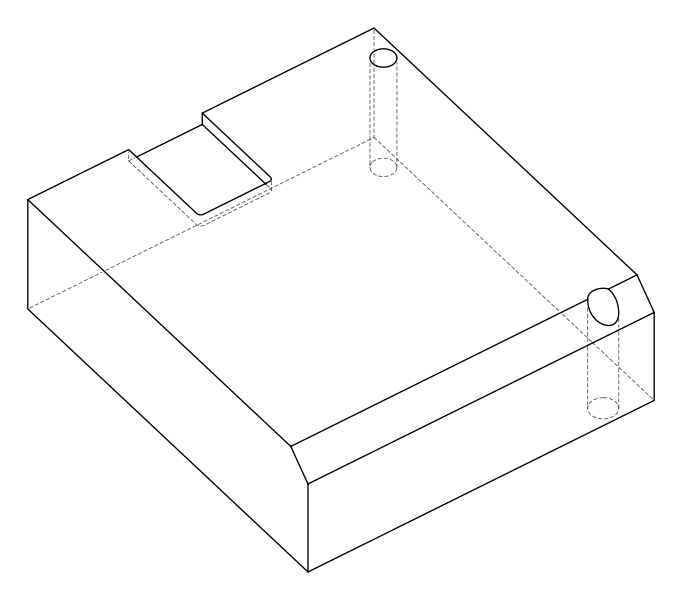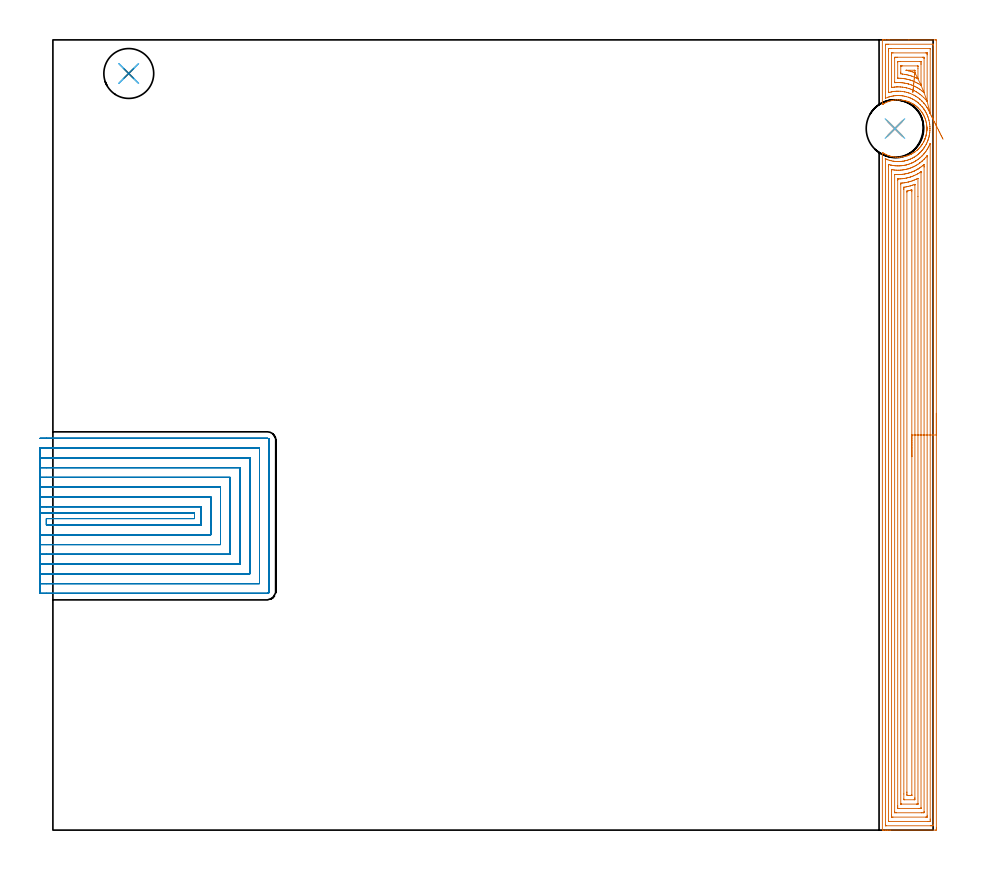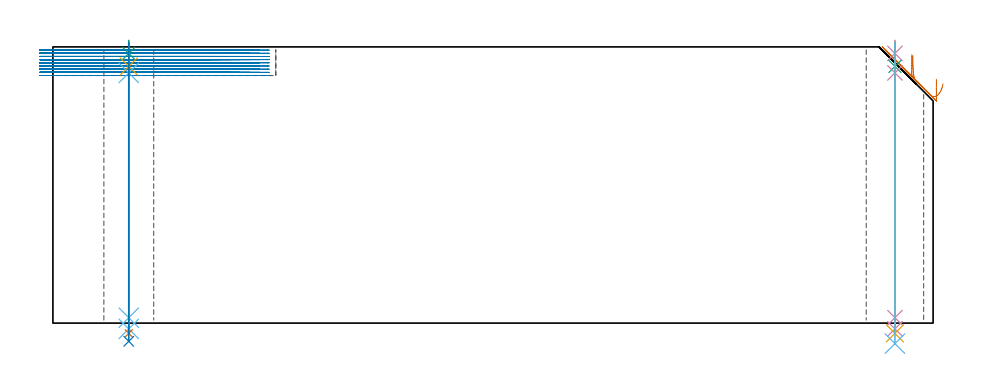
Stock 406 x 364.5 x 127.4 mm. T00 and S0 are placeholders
(PLAN: 12 operations, 10 tool changes, 74.6 min)
(1 AREA_MILL | FG_CHAMFER_SURFACE | UGT0205_001 | 25.82 min | 112349 mm3)
(2 MILL_SLOT | SLOT_PARTIAL_RECTANGULAR | UGT0201_124 | Follow Part, ap 1.5, ae 75% | 45.21 min | 105099 mm3)
(3 SPOT_DRILL | STEP1HOLE | NXT0321_9005460120000 | 0.05 min | 176 mm3)
(4 SPOT_DRILL_1 | STEP1HOLE_1 | NXT0321_9005460120000 | 0.05 min | 140 mm3)
(5 DRILL_BLIND_HOLE_INTO_CENTER | STEP1HOLE | NXT0301_125 | 0.05 min | 180 mm3)
(6 GUN_DRILL_THROUGH_HOLE | STEP1HOLE | UGT0307_001 | 0.57 min | 2293 mm3)
(7 SPADE_DRILL_TO_ENLARGE_THROUGH_HOLE | STEP1HOLE | UGT0306_005 | 0.54 min | 18333 mm3)
(8 DRILL_TO_ENLARGE_THROUGH_HOLE | STEP1HOLE | UGT0301_055 | 0.55 min | 31878 mm3)
(9 DRILL_BLIND_HOLE_INTO_CENTER_1 | STEP1HOLE_1 | NXT0301_125 | 0.05 min | 187 mm3)
(10 GUN_DRILL_THROUGH_HOLE_1 | STEP1HOLE_1 | UGT0307_001 | 0.58 min | 2275 mm3)
(11 SPADE_DRILL_TO_ENLARGE_THROUGH_HOLE_1 | STEP1HOLE_1 | UGT0306_005 | 0.54 min | 17786 mm3)
(12 DRILL_TO_ENLARGE_THROUGH_HOLE_1 | STEP1HOLE_1 | UGT0301_388 | 0.56 min | 46233 mm3)
(TOOL UGT0205_001 | Chamfer Mill 20 x 3 x 45 deg. | D20 FL50 Z2)
(TOOL UGT0201_124 | Carbide End Mill 6.0 | D6 FL15 Z4)
(TOOL NXT0321_9005460120000 | NC Spot Drill, 142deg, 12mm, Carbide, Uncoated | D12 PA142 FL30 Z2)
(TOOL NXT0301_125 | Carbide Drill 6mm [861.1-0600-018A1-GP GC34] | D6 PA150 FL18.7 Z2)
(TOOL UGT0307_001 | Gun Drill 5 mm | D5 PA130 FL24 Z1)
(TOOL UGT0306_005 | Spade Drill 14.5mm | D14.5 PA132 FL10 Z2)
(TOOL UGT0301_055 | Twist Drill 23 mm | D23 PA118 FL155 Z2)
(TOOL UGT0301_388 | Twist Drill 26.5 mm | D26.5 PA118 FL165 Z2)
(OP 1 AREA_MILL)
G17 G21 G94 G90
T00 M6
G54
G17 G0 G90 X407.5 Y192.25 S1061 M3
G43 Z137.4 H0
Z112.5
G94 G1 Y192.212 Z111.628 F250.
Y192.098 Z110.764
Y191.909 Z109.912
Y191.647 Z109.08
Y191.313 Z108.274
Y190.91 Z107.5
Y190.442 Z106.764
Y189.91 Z106.072
Y189.321 Z105.429
Y188.678 Z104.84
Y187.986 Z104.309
Y187.25 Z103.84
Y186.476 Z103.437
Y185.67 Z103.103
Y184.838 Z102.841
Y183.986 Z102.652
Y183.122 Z102.538
Y182.25 Z102.5
Y0.994
X407.499 Y0.607 Z102.501
X407.494 Y0.107 Z102.503
X407.492 Y0.009 Z102.506
X406.998 Y0. Z102.999
X386.359 Z123.636
X385.757 Z124.237
X385.191 Z124.806
X384.872 Z125.124
X384.306 Z125.69
X383.987 Z126.008
X383.348 Z126.651
X382.962 Z127.037
X382.621 Z127.369
X382.602 Y0.008 Z127.388
X382.6 Y0.161 Z127.4
Y312.122
X382.607 Y312.527 Z127.393
X382.876 Y312.367 Z127.124
X382.947 Y312.324 Z127.053
X383.414 Y312.051 Z126.586
X383.671 Y311.907 Z126.329
X383.982 Y311.75 Z126.018
X384.295 Y311.602 Z125.705
X385.177 Y311.231 Z124.823
X385.768 Y311.013 Z124.232
X386.058 Y310.923 Z123.942
X386.498 Y310.8 Z123.502
X386.939 Y310.695 Z123.061
X387.821 Y310.527 Z122.179
X388.702 Y310.416 Z121.298
X389.584 Y310.365 Z120.416
X390.465 Y310.374 Z119.535
X391.346 Y310.441 Z118.654
X392.228 Y310.567 Z117.772
X393.109 Y310.756 Z116.891
X393.991 Y311. Z116.009
X394.032 Y311.013 Z115.968
X394.605 Y311.23 Z115.395
X394.872 Y311.331 Z115.127
X395.753 Y311.723 Z114.245
X395.935 Y311.812 Z114.063
X396.128 Y311.907 Z113.871
X396.634 Y312.197 Z113.364
X397.078 Y312.471 Z112.92
X397.515 Y312.761 Z112.483
X397.572 Y312.801 Z112.425
X398.398 Y313.444 Z111.602
X398.59 Y313.606 Z111.41
X398.696 Y313.696 Z111.304
X398.918 Y313.907 Z111.08
X399.033 Y314.018 Z110.963
X399.279 Y314.25 Z110.72
X399.608 Y314.59 Z110.391
X399.918 Y314.947 Z110.078
X400.159 Y315.224 Z109.838
X400.369 Y315.484 Z109.627
X400.475 Y315.626 Z109.525
X400.695 Y315.928 Z109.304
X400.803 Y316.084 Z109.196
X401.006 Y316.378 Z108.992
X401.041 Y316.434 Z108.957
X401.53 Y317.272 Z108.468
X401.634 Y317.478 Z108.362
X401.688 Y317.579 Z108.311
X401.767 Y317.733 Z108.233
X401.923 Y318.037 Z108.076
X401.986 Y318.177 Z108.013
X402.066 Y318.37 Z107.929
X402.169 Y318.612 Z107.828
X402.206 Y318.709 Z107.791
X402.248 Y318.817 Z107.748
X402.278 Y318.892 Z107.72
X402.344 Y319.061 Z107.655
X402.496 Y319.507 Z107.503
X402.631 Y319.955 Z107.367
X402.684 Y320.156 Z107.312
X402.777 Y320.498 Z107.222
X402.805 Y320.602 Z107.195
X402.822 Y320.685 Z107.178
X402.854 Y320.849 Z107.144
X402.868 Y320.93 Z107.129
X402.887 Y321.048 Z107.108
X402.934 Y321.314 Z107.062
X403.008 Y321.743 Z106.987
X403.034 Y321.941 Z106.961
X403.068 Y322.19 Z106.929
X403.11 Y322.638 Z106.889
X403.118 Y322.765 Z106.882
X403.121 Y322.833 Z106.876
X403.126 Y322.928 Z106.871
X403.134 Y323.084 Z106.86
X403.135 Y323.217 Z106.856
X403.139 Y323.301 Z106.855
X403.144 Y323.532 Z106.85
X403.142 Y323.655 Z106.852
X403.141 Y323.726 Z106.851
X403.139 Y323.87 Z106.855
X403.136 Y323.979 Z106.856
X403.135 Y323.999
X403.13 Y324.15 Z106.866
X403.126 Y324.235 Z106.87
X403.117 Y324.426 Z106.879
X403.1 Y324.618 Z106.892
X403.081 Y324.873 Z106.915
X403.031 Y325.32 Z106.966
X403.002 Y325.511 Z106.994
X402.985 Y325.634 Z107.013
X402.965 Y325.768 Z107.033
X402.883 Y326.214 Z107.112
X402.842 Y326.404 Z107.151
X402.802 Y326.599 Z107.192
X402.67 Y327.109 Z107.326
X402.539 Y327.557 Z107.46
X402.391 Y328.003 Z107.608
X402.223 Y328.451 Z107.776
X402.04 Y328.897 Z107.959
X401.923 Y329.163 Z108.076
X401.906 Y329.197 Z108.093
X401.769 Y329.479 Z108.228
X401.609 Y329.791 Z108.389
X401.357 Y330.241 Z108.642
X401.298 Y330.341 Z108.702
X401.093 Y330.685 Z108.907
X401.042 Y330.766 Z108.958
X400.763 Y331.176 Z109.237
X400.472 Y331.579 Z109.528
X400.16 Y331.977 Z109.839
X399.951 Y332.228 Z110.048
X399.754 Y332.453 Z110.245
X399.736 Y332.474 Z110.263
X399.278 Y332.954 Z110.719
X399.033 Y333.194 Z110.966
X398.83 Y333.383 Z111.169
X398.644 Y333.544 Z111.355
X398.398 Y333.759 Z111.602
X398.083 Y334.015 Z111.916
X397.932 Y334.132 Z112.068
X397.763 Y334.262 Z112.235
X397.705 Y334.302 Z112.291
X397.516 Y334.434 Z112.483
X397.47 Y334.464 Z112.529
X397.263 Y334.597 Z112.731
X396.824 Y334.883 Z113.175
X396.635 Y335.006 Z113.365
X396.507 Y335.083 Z113.493
X396.378 Y335.156 Z113.622
X395.754 Y335.475 Z114.246
X395.493 Y335.593 Z114.507
X395.016 Y335.81 Z114.984
X394.871 Y335.876 Z115.126
X394.647 Y335.967 Z115.347
X394.607 Y335.981 Z115.385
X394.424 Y336.05 Z115.573
X394.329 Y336.082 Z115.67
X393.991 Y336.192 Z116.009
X393.886 Y336.222 Z116.114
X393.109 Y336.444 Z116.891
X392.228 Y336.633 Z117.772
X391.346 Y336.759 Z118.654
X390.465 Y336.825 Z119.535
X389.584 Y336.835 Z120.416
X388.702 Y336.784 Z121.298
X387.821 Y336.673 Z122.179
X386.939 Y336.503 Z123.061
X386.058 Y336.27 Z123.942
X385.374 Y336.05 Z124.626
X385.177 Y335.974 Z124.823
X384.295 Y335.594 Z125.705
X383.423 Y335.156 Z126.577
X383.005 Y334.91 Z126.995
X382.963 Y334.883 Z127.037
X382.748 Y334.751 Z127.248
X382.626 Y334.683 Z127.366
X382.603 Y334.672 Z127.389
X382.6 Y334.883 Z127.4
Y364.339
X382.603 Y364.492 Z127.388
X382.621 Y364.5 Z127.369
X382.962 Z127.037
X383.348 Z126.651
X383.987 Z126.008
X385.191 Z124.805
X385.757 Z124.237
X394.838 Z115.159
X406.998 Z102.999
X407.283 Y364.497 Z102.714
X407.492 Y364.49 Z102.506
X407.499 Y364.28 Z102.499
X407.5 Y182.25 Z102.5
X406.086 Z103.914
Y2.393
X406.084 Y2.176 Z103.916
X406.081 Y2.069 Z103.919
X406.079 Y2.023 Z103.921
X406.006 Y2.01 Z103.994
X405.615 Y2.002 Z104.385
X405.228 Y2.001 Z104.772
X404.732 Y2. Z105.268
X384.376 Y2.001 Z125.624
X384.14 Y2.004 Z125.86
X384.035 Y2.009 Z125.965
X384.021 Y2.011 Z125.979
X384.019 Y2.027 Z125.981
X384.016 Y2.074 Z125.984
X384.015 Y2.171 Z125.985
X384.014 Y2.365 Z125.986
X384.015 Y309.544 Z125.985
X384.016 Y309.594 Z125.984
X384.018 Y309.617 Z125.982
X384.019 Y309.619 Z125.981
X384.034 Y309.616 Z125.966
X384.169 Y309.567 Z125.831
X384.209 Y309.551 Z125.791
X384.466 Y309.444 Z125.534
X384.872 Y309.284 Z125.128
X385.129 Y309.185 Z124.871
X385.757 Y308.979 Z124.243
X386.395 Y308.801 Z123.605
X386.642 Y308.747 Z123.358
X387.511 Y308.568 Z122.489
X387.595 Y308.552 Z122.405
X388.412 Y308.447 Z121.588
X388.53 Y308.433 Z121.47
X389.297 Y308.384 Z120.703
X389.472 Y308.375 Z120.528
X390.182 Y308.376 Z119.818
X390.354 Y308.379 Z119.646
X391.067 Y308.421 Z118.933
X391.188 Y308.43 Z118.812
X391.952 Y308.518 Z118.048
X391.982 Y308.522 Z118.018
X392.193 Y308.552 Z117.807
X392.735 Y308.655 Z117.265
X392.837 Y308.678 Z117.163
X393.454 Y308.823 Z116.546
X393.722 Y308.895 Z116.278
X394.148 Y309.016 Z115.852
X394.607 Y309.17 Z115.393
X394.809 Y309.241 Z115.191
X395.343 Y309.444 Z114.657
X395.447 Y309.49 Z114.553
X395.493 Y309.51 Z114.507
X396.056 Y309.768 Z113.944
X396.378 Y309.923 Z113.622
X396.652 Y310.06 Z113.348
X397.154 Y310.337 Z112.846
X397.222 Y310.378 Z112.778
X397.263 Y310.403 Z112.737
X397.762 Y310.726 Z112.238
X398.148 Y310.983 Z111.852
X398.291 Y311.085 Z111.709
X398.485 Y311.23 Z111.515
X398.793 Y311.471 Z111.207
X399.033 Y311.664 Z110.967
X399.281 Y311.872 Z110.719
X399.57 Y312.122 Z110.43
X399.75 Y312.291 Z110.25
X399.918 Y312.453 Z110.082
X400.197 Y312.733 Z109.803
X400.472 Y313.015 Z109.528
X400.629 Y313.19 Z109.371
X400.803 Y313.388 Z109.197
X401.04 Y313.668 Z108.96
X401.236 Y313.907 Z108.764
X401.433 Y314.165 Z108.567
X401.688 Y314.51 Z108.312
X401.807 Y314.679 Z108.193
X401.889 Y314.8 Z108.111
X402.158 Y315.219 Z107.842
X402.491 Y315.776 Z107.509
X402.573 Y315.923 Z107.427
X402.802 Y316.355 Z107.198
X402.921 Y316.585 Z107.079
X403.1 Y316.946 Z106.9
X403.331 Y317.478 Z106.669
X403.458 Y317.783 Z106.542
X403.617 Y318.21 Z106.383
X403.673 Y318.37 Z106.327
X403.838 Y318.88 Z106.162
X403.953 Y319.263 Z106.047
X404.002 Y319.435 Z105.998
X404.038 Y319.571 Z105.962
X404.182 Y320.156 Z105.818
X404.199 Y320.228 Z105.801
X404.211 Y320.289 Z105.789
X404.343 Y321.032 Z105.657
X404.345 Y321.046 Z105.655
X404.454 Y321.829 Z105.546
X404.466 Y321.941 Z105.534
X404.524 Y322.651 Z105.476
X404.534 Y322.833 Z105.466
X404.554 Y323.513 Z105.446
X404.552 Y323.726 Z105.448
X404.53 Y324.43 Z105.47
X404.52 Y324.618 Z105.48
X404.452 Y325.402 Z105.548
X404.439 Y325.511 Z105.561
X404.343 Y326.22 Z105.657
X404.303 Y326.444 Z105.697
X404.123 Y327.296 Z105.877
X404.047 Y327.595 Z105.953
X403.878 Y328.189 Z106.122
X403.658 Y328.879 Z106.342
X403.585 Y329.081 Z106.415
X403.458 Y329.414 Z106.542
X403.224 Y329.974 Z106.776
X403.019 Y330.423 Z106.981
X402.797 Y330.867 Z107.203
X402.573 Y331.278 Z107.427
X402.295 Y331.759 Z107.705
X402.181 Y331.948 Z107.819
X401.793 Y332.546 Z108.207
X401.718 Y332.652 Z108.282
X401.688 Y332.693 Z108.312
X401.323 Y333.174 Z108.677
X401.03 Y333.544 Z108.97
X400.803 Y333.814 Z109.197
X400.227 Y334.437 Z109.773
X399.918 Y334.75 Z110.082
X399.281 Y335.33 Z110.719
X399.033 Y335.538 Z110.967
X398.658 Y335.839 Z111.342
X398.15 Y336.222 Z111.85
X398.142 Y336.228 Z111.858
X397.263 Y336.789 Z112.737
X396.698 Y337.115 Z113.302
X396.378 Y337.277 Z113.622
X396.061 Y337.434 Z113.939
X395.493 Y337.688 Z114.507
X395.276 Y337.782 Z114.724
X394.717 Y338.007 Z115.283
X394.555 Y338.06 Z115.445
X393.722 Y338.301 Z116.278
X393.319 Y338.415 Z116.681
X392.837 Y338.516 Z117.163
X392.21 Y338.64 Z117.79
X391.952 Y338.675 Z118.048
X391.197 Y338.769 Z118.803
X391.067 Y338.779 Z118.933
X390.256 Y338.825 Z119.744
X390.182 Y338.826 Z119.818
X389.374 Y338.822 Z120.626
X389.297 Y338.819 Z120.703
X389.212 Y338.814 Z120.788
X388.412 Y338.746 Z121.588
X387.76 Y338.665 Z122.24
X387.527 Y338.626 Z122.473
X387.01 Y338.528 Z122.99
X386.642 Y338.449 Z123.358
X386.292 Y338.361 Z123.708
X385.757 Y338.216 Z124.243
X385.596 Y338.169 Z124.404
X385.084 Y338.007 Z124.916
X384.929 Y337.95 Z125.071
X384.074 Y337.592 Z125.926
X384.043 Y337.582 Z125.957
X384.024 Y337.577 Z125.976
X384.021 Y337.606 Z125.979
X384.015 Y337.979 Z125.985
X384.014 Y338.007 Z125.986
Y362.107
X384.016 Y362.324 Z125.984
X384.019 Y362.431 Z125.981
X384.021 Y362.477 Z125.979
X384.094 Y362.49 Z125.906
X384.485 Y362.497 Z125.515
X384.872 Y362.499 Z125.128
X385.368 Y362.5 Z124.632
X405.724 Z104.276
X405.96 Y362.496 Z104.04
X406.065 Y362.491 Z103.935
X406.079 Y362.489 Z103.921
X406.081 Y362.473 Z103.919
X406.084 Y362.426 Z103.916
X406.085 Y362.329 Z103.915
X406.086 Y362.135 Z103.914
Y182.25
X404.672 Z105.328
X404.671 Y5.07 Z105.329
X404.67 Y4.74 Z105.33
X404.666 Y4.178 Z105.334
X404.664 Y4.022 Z105.336
X404.512 Y4.007 Z105.488
X404.343 Y4.004 Z105.657
X403.634 Y4. Z106.366
X403.458 Z106.542
X385.757 Y4.001 Z124.243
X385.581 Y4.005 Z124.419
X385.464 Y4.01 Z124.536
X385.434 Y4.014 Z124.566
X385.433 Y4.028 Z124.567
X385.431 Y4.067 Z124.569
X385.429 Y4.178 Z124.571
Y306.205
X385.431 Y306.767 Z124.569
X385.433 Y306.932 Z124.567
X385.435 Y307.004 Z124.565
X385.537 Y306.988 Z124.463
X385.757 Y306.933 Z124.243
X386.404 Y306.767 Z123.596
X386.642 Y306.719 Z123.358
X386.701 Y306.707 Z123.299
X387.527 Y306.562 Z122.473
X387.768 Y306.524 Z122.232
X388.412 Y306.446 Z121.588
X388.759 Y306.417 Z121.241
X389.297 Y306.388 Z120.703
X389.684 Y306.377 Z120.316
X390.182 Y306.381 Z119.818
X390.555 Y306.391 Z119.445
X391.067 Y306.424 Z118.933
X391.382 Y306.449 Z118.618
X391.952 Y306.516 Z118.048
X392.172 Y306.545 Z117.828
X392.837 Y306.657 Z117.163
X392.929 Y306.674 Z117.071
X393.356 Y306.767 Z116.644
X393.654 Y306.836 Z116.346
X393.722 Y306.854 Z116.278
X394.345 Y307.031 Z115.655
X394.607 Y307.115 Z115.393
X395.01 Y307.253 Z114.99
X395.493 Y307.432 Z114.507
X395.654 Y307.496 Z114.346
X396.044 Y307.659 Z113.956
X396.275 Y307.763 Z113.725
X396.378 Y307.811 Z113.622
X396.875 Y308.05 Z113.125
X397.263 Y308.251 Z112.737
X397.456 Y308.357 Z112.544
X397.797 Y308.552 Z112.203
X398.014 Y308.687 Z111.986
X398.148 Y308.774 Z111.852
X398.549 Y309.039 Z111.451
X399.033 Y309.375 Z110.967
X399.073 Y309.404 Z110.927
X399.126 Y309.444 Z110.874
X399.569 Y309.796 Z110.431
X399.918 Y310.077 Z110.082
X400.059 Y310.195 Z109.941
X400.221 Y310.337 Z109.779
X400.523 Y310.619 Z109.477
X400.803 Y310.887 Z109.197
X400.975 Y311.056 Z109.025
X401.145 Y311.23 Z108.855
X401.406 Y311.514 Z108.594
X401.688 Y311.828 Z108.312
X401.824 Y311.985 Z108.176
X401.94 Y312.122 Z108.06
X402.222 Y312.476 Z107.778
X402.573 Y312.933 Z107.427
X402.608 Y312.98 Z107.392
X402.633 Y313.015 Z107.367
X402.967 Y313.51 Z107.033
X403.227 Y313.907 Z106.773
X403.315 Y314.051 Z106.685
X403.458 Y314.292 Z106.542
X403.642 Y314.615 Z106.358
X403.744 Y314.8 Z106.256
X403.952 Y315.194 Z106.048
X404.211 Y315.693 Z105.789
X404.254 Y315.782 Z105.746
X404.343 Y315.973 Z105.657
X404.528 Y316.398 Z105.472
X404.611 Y316.585 Z105.389
X404.63 Y316.622 Z105.37
X404.665 Y316.663 Z105.335
X404.671 Y316.254 Z105.329
X404.672 Y182.25 Z105.328
X403.257 Z106.743
Y6.856
X403.255 Y6.167 Z106.745
X403.253 Y6.067 Z106.747
X403.251 Y6.015 Z106.749
X403.209 Y6.01 Z106.791
X402.997 Y6.006 Z107.003
X402.573 Y6. Z107.427
X387.49 Z122.51
X387.093 Y6.004 Z122.907
X386.895 Y6.008 Z123.105
X386.851 Y6.01 Z123.149
X386.848 Y6.043 Z123.152
X386.846 Y6.102 Z123.154
X386.843 Y6.653 Z123.157
Y6.856
Y304.089
X386.845 Y304.434 Z123.155
X386.848 Y304.606 Z123.152
X386.849 Y304.64 Z123.151
X386.886 Y304.645 Z123.114
X386.986 Y304.634 Z123.014
X387.527 Y304.553 Z122.473
X388.02 Y304.484 Z121.98
X388.412 Y304.444 Z121.588
X388.988 Y304.4 Z121.012
X389.297 Y304.388 Z120.703
X389.898 Y304.376 Z120.102
X390.182 Y304.381 Z119.818
X390.759 Y304.4 Z119.241
X391.067 Y304.422 Z118.933
X391.579 Y304.466 Z118.421
X391.952 Y304.51 Z118.048
X392.365 Y304.566 Z117.635
X392.837 Y304.645 Z117.163
X393.119 Y304.697 Z116.881
X393.722 Y304.827 Z116.278
X393.847 Y304.856 Z116.153
X394.333 Y304.981 Z115.667
X394.547 Y305.042 Z115.453
X394.607 Y305.061 Z115.393
X395.213 Y305.263 Z114.787
X395.493 Y305.364 Z114.507
X395.859 Y305.504 Z114.141
X396.378 Y305.715 Z113.622
X396.489 Y305.762 Z113.511
X396.744 Y305.874 Z113.256
X397.098 Y306.041 Z112.902
X397.263 Y306.122 Z112.737
X397.685 Y306.34 Z112.315
X398.148 Y306.595 Z111.852
X398.256 Y306.657 Z111.744
X398.44 Y306.767 Z111.56
X398.802 Y307. Z111.198
X399.033 Y307.153 Z110.967
X399.762 Y307.659 Z110.238
X399.851 Y307.727 Z110.149
X399.918 Y307.779 Z110.082
X400.345 Y308.121 Z109.655
X400.803 Y308.491 Z109.197
X400.836 Y308.519 Z109.164
X400.873 Y308.552 Z109.127
X401.296 Y308.947 Z108.704
X401.688 Y309.318 Z108.312
X401.752 Y309.38 Z108.248
X401.815 Y309.444 Z108.185
X402.183 Y309.838 Z107.817
X402.573 Y310.266 Z107.427
X402.606 Y310.304 Z107.394
X403.012 Y310.787 Z106.988
X403.2 Y311.011 Z106.8
X403.247 Y311.067 Z106.753
X403.251 Y310.988 Z106.749
X403.254 Y310.876 Z106.746
X403.257 Y310.54 Z106.743
Y182.25
X401.843 Z108.157
X401.842 Y8.485 Z108.158
X401.841 Y8.328 Z108.159
X401.836 Y8.024 Z108.164
X401.688 Y8.01 Z108.312
X401.435 Y8.003 Z108.565
X400.803 Y8.001 Z109.197
X400.553 Y8. Z109.447
X389.047 Z120.953
X388.412 Y8.004 Z121.588
X388.322 Y8.006 Z121.678
X388.272 Y8.01 Z121.728
X388.264 Y8.171 Z121.736
X388.259 Y8.484 Z121.741
X388.258 Y8.641 Z121.742
X388.257 Y302.304 Z121.743
X388.259 Y302.382 Z121.741
X388.261 Y302.42 Z121.739
X388.263 Y302.432 Z121.737
X388.28 Y302.437 Z121.72
X388.412 Y302.431 Z121.588
X389.219 Y302.382 Z120.781
X389.297 Y302.381 Z120.703
X390.114 Y302.373 Z119.886
X390.182 Y302.374 Z119.818
X390.964 Y302.407 Z119.036
X391.067 Y302.415 Z118.933
X391.778 Y302.479 Z118.222
X391.952 Y302.501 Z118.048
X392.56 Y302.583 Z117.44
X392.837 Y302.63 Z117.163
X393.313 Y302.717 Z116.687
X393.722 Y302.805 Z116.278
X394.039 Y302.877 Z115.961
X394.607 Y303.024 Z115.393
X394.742 Y303.06 Z115.258
X395.194 Y303.196 Z114.806
X395.419 Y303.27 Z114.581
X395.493 Y303.297 Z114.507
X396.066 Y303.511 Z113.934
X396.378 Y303.634 Z113.622
X396.697 Y303.766 Z113.303
X397.263 Y304.011 Z112.737
X397.316 Y304.035 Z112.684
X397.433 Y304.089 Z112.567
X397.912 Y304.327 Z112.088
X398.148 Y304.45 Z111.852
X398.488 Y304.638 Z111.512
X399.033 Y304.95 Z110.967
X399.052 Y304.962 Z110.948
X399.084 Y304.981 Z110.916
X399.589 Y305.313 Z110.411
X399.918 Y305.539 Z110.082
X400.396 Y305.874 Z109.604
X400.628 Y306.051 Z109.372
X400.803 Y306.188 Z109.197
X401.122 Y306.444 Z108.878
X401.519 Y306.767 Z108.481
X401.759 Y306.976 Z108.241
X401.803 Y307.013 Z108.197
X401.832 Y307.034 Z108.168
X401.836 Y307.024 Z108.164
X401.839 Y306.923 Z108.161
X401.841 Y306.767 Z108.159
X401.843 Y306.031 Z108.157
Y305.874
Y182.25
X400.429 Z109.571
X400.428 Y10.426 Z109.572
X400.426 Y10.168 Z109.574
X400.424 Y10.04 Z109.576
X400.422 Y10.016 Z109.578
X400.399 Y10.01 Z109.601
X400.337 Y10.003 Z109.663
X399.918 Y10.001 Z110.082
X399.455 Y10. Z110.545
X390.182 Y10.001 Z119.818
X389.715 Y10.004 Z120.285
X389.682 Y10.01 Z120.318
X389.678 Y10.042 Z120.322
X389.674 Y10.426 Z120.326
X389.672 Y10.941 Z120.328
X389.671 Y11.318 Z120.329
X389.672 Y299.626 Z120.328
X389.673 Y300.139 Z120.327
X389.677 Y300.313 Z120.323
X389.679 Y300.365 Z120.321
X389.719 Y300.367 Z120.281
X389.812 Y300.371 Z120.188
X390.182 Y300.376 Z119.818
X390.321 Y300.379 Z119.679
X391.067 Y300.413 Z118.933
X391.166 Y300.419 Z118.834
X391.952 Y300.49 Z118.048
X391.978 Y300.493 Z118.022
X392.188 Y300.518 Z117.812
X392.759 Y300.598 Z117.241
X392.837 Y300.611 Z117.163
X393.509 Y300.734 Z116.491
X393.722 Y300.779 Z116.278
X394.233 Y300.896 Z115.767
X394.607 Y300.991 Z115.393
X394.936 Y301.08 Z115.064
X395.493 Y301.245 Z114.507
X395.618 Y301.285 Z114.382
X395.993 Y301.411 Z114.007
X396.274 Y301.515 Z113.726
X396.378 Y301.555 Z113.622
X396.907 Y301.77 Z113.093
X397.263 Y301.92 Z112.737
X397.528 Y302.036 Z112.472
X398.148 Y302.32 Z111.852
X398.72 Y302.62 Z111.28
X399.033 Y302.792 Z110.967
X399.288 Y302.939 Z110.712
X399.723 Y303.196 Z110.277
X399.843 Y303.272 Z110.157
X399.918 Y303.32 Z110.082
X400.381 Y303.622 Z109.619
X400.402 Y303.633 Z109.598
X400.42 Y303.641 Z109.58
X400.422 Y303.627 Z109.578
X400.426 Y303.577 Z109.574
X400.428 Y303.196 Z109.572
X400.429 Y182.25 Z109.571
X399.015 Z110.985
X399.014 Y12.102 Z110.986
X399.013 Y12.047 Z110.987
X399.011 Y12.022 Z110.989
X399.009 Y12.015 Z110.991
X398.984 Y12.01 Z111.016
X398.566 Y12.003 Z111.434
X398.357 Y12. Z111.643
X391.276 Z118.724
X391.167 Y12.002 Z118.833
X391.148 Y12.004 Z118.852
X391.092 Y12.014 Z118.908
X391.086 Y12.192 Z118.914
Y12.211
X391.085 Y297.841 Z118.915
X391.09 Y298.278 Z118.91
X391.092 Y298.385 Z118.908
X391.097 Y298.4 Z118.903
X391.13 Y298.406 Z118.87
X391.192 Y298.414 Z118.808
X391.367 Y298.432 Z118.633
X391.952 Y298.489 Z118.048
X392.171 Y298.513 Z117.829
X392.837 Y298.6 Z117.163
X392.953 Y298.617 Z117.047
X393.627 Y298.733 Z116.373
X393.708 Y298.748 Z116.292
X393.722 Y298.751 Z116.278
X394.43 Y298.912 Z115.57
X394.607 Y298.957 Z115.393
X395.132 Y299.097 Z114.868
X395.493 Y299.202 Z114.507
X395.814 Y299.301 Z114.186
X396.378 Y299.489 Z113.622
X396.479 Y299.524 Z113.521
X396.758 Y299.626 Z113.242
X397.119 Y299.771 Z112.881
X397.263 Y299.831 Z112.737
X397.74 Y300.037 Z112.26
X398.148 Y300.218 Z111.852
X398.352 Y300.312 Z111.648
X398.785 Y300.518 Z111.215
X398.866 Y300.558 Z111.134
X398.954 Y300.598 Z111.046
X398.982 Y300.607 Z111.018
X399.009 Y300.542 Z110.991
X399.013 Y300.518 Z110.987
X399.014 Y300.49 Z110.986
X399.015 Y292.307 Z110.985
Y182.25
X397.6 Z112.4
Y14.889
X397.598 Y14.551 Z112.402
X397.593 Y14.208 Z112.407
X397.586 Y14.01 Z112.414
X397.483 Y14.006 Z112.517
X397.263 Y14. Z112.737
X392.837 Z117.163
X392.617 Y14.006 Z117.383
X392.515 Y14.01 Z117.485
X392.506 Y14.064 Z117.494
X392.504 Y14.129 Z117.496
X392.501 Y14.336 Z117.499
X392.499 Y16.674 Z117.501
X392.5 Y295.504 Z117.5
X392.501 Y296.056 Z117.499
X392.503 Y296.393 Z117.497
X392.506 Y296.508 Z117.494
X392.51 Y296.535 Z117.49
X392.533 Y296.541 Z117.467
X392.59 Y296.552 Z117.41
X393.145 Y296.638 Z116.855
X393.722 Y296.738 Z116.278
X393.898 Y296.771 Z116.102
X394.607 Y296.923 Z115.393
X394.628 Y296.928 Z115.372
X394.715 Y296.948 Z115.285
X395.331 Y297.111 Z114.669
X395.493 Y297.158 Z114.507
X396.013 Y297.316 Z113.987
X396.378 Y297.434 Z113.622
X396.678 Y297.538 Z113.322
X397.263 Y297.751 Z112.737
X397.328 Y297.775 Z112.672
X397.495 Y297.841 Z112.505
X397.542 Y297.856 Z112.458
X397.557 Y297.859 Z112.443
X397.594 Y297.861 Z112.406
X397.595 Y297.841 Z112.405
X397.599 Y297.678 Z112.401
X397.6 Y297.5 Z112.4
Y182.25
X396.186 Z113.814
Y16.324
X396.185 Y16.149 Z113.815
X396.183 Y16.062 Z113.817
X396.18 Y16.021 Z113.82
X396.177 Y16.01 Z113.823
X396.156 Y16.005 Z113.844
X395.493 Y16.001 Z114.507
X395.276 Y16. Z114.724
X394.607 Y16.001 Z115.393
X394.389 Y16.002 Z115.611
X393.934 Y16.01 Z116.066
X393.919 Y16.476 Z116.081
X393.917 Y16.674 Z116.083
X393.914 Y17.374 Z116.086
Y17.567
Y294.27
X393.916 Y294.62 Z116.084
X393.918 Y294.707 Z116.082
X393.92 Y294.743 Z116.08
X393.96 Y294.753 Z116.04
X394.096 Y294.786 Z115.904
X394.607 Y294.901 Z115.393
X394.819 Y294.95 Z115.181
X395.493 Y295.117 Z114.507
X395.529 Y295.126 Z114.471
X395.667 Y295.163 Z114.333
X395.895 Y295.229 Z114.105
X395.929 Y295.238 Z114.071
X396.039 Y295.267 Z113.961
X396.18 Y295.303 Z113.82
X396.182 Y295.248 Z113.818
X396.185 Y295.163 Z113.815
X396.186 Y295.027 Z113.814
Y294.463
Y182.25
Y181.378 Z113.852
Y180.514 Z113.966
Y179.662 Z114.154
Y178.83 Z114.417
Y178.024 Z114.751
Y177.25 Z115.153
Y176.514 Z115.622
Y175.822 Z116.153
Y175.179 Z116.743
Y174.59 Z117.386
Y174.058 Z118.078
Y173.59 Z118.814
Y173.187 Z119.588
Y172.853 Z120.394
Y172.591 Z121.226
Y172.402 Z122.077
Y172.288 Z122.942
Y172.25 Z123.814
G0 Z137.4
X410.587 Y318.683
Z110.372
G1 X410.412 Y319.033 Z109.592
X410.207 Y319.442 Z108.849
X409.973 Y319.908 Z108.15
X409.713 Y320.426 Z107.498
X409.429 Y320.993 Z106.899
X409.122 Y321.605 Z106.357
X408.795 Y322.256 Z105.878
X408.451 Y322.942 Z105.464
X408.092 Y323.658 Z105.118
X407.721 Y324.398 Z104.843
X407.34 Y325.157 Z104.642
X406.953 Y325.929 Z104.515
X406.563 Y326.707 Z104.464
X406.172 Y327.486 Z104.489
X405.783 Y328.261 Z104.59
X405.4 Y329.025 Z104.766
X405.025 Y329.772 Z105.016
X404.662 Y330.497 Z105.338
X404.636 Y330.548 Z105.364
X404.615 Y330.593 Z105.385
X404.497 Y330.867 Z105.503
X404.343 Y331.215 Z105.657
X404.083 Y331.759 Z105.917
X403.869 Y332.174 Z106.131
X403.607 Y332.652 Z106.393
X403.458 Y332.912 Z106.542
X403.221 Y333.304 Z106.779
X403.062 Y333.544 Z106.938
X402.573 Y334.254 Z107.427
X402.44 Y334.437 Z107.56
X401.995 Y335.02 Z108.005
X401.734 Y335.33 Z108.266
X401.688 Y335.381 Z108.312
X400.899 Y336.222 Z109.101
X400.803 Y336.315 Z109.197
X399.936 Y337.115 Z110.064
X399.918 Y337.131 Z110.082
X399.817 Y337.216 Z110.183
X399.033 Y337.818 Z110.967
X398.779 Y338.007 Z111.221
X398.398 Y338.26 Z111.602
X398.148 Y338.42 Z111.852
X397.859 Y338.602 Z112.141
X397.357 Y338.9 Z112.643
X397.15 Y339.013 Z112.85
X396.378 Y339.382 Z113.622
X395.51 Y339.775 Z114.49
X395.465 Y339.793 Z114.535
X394.833 Y340.012 Z115.167
X394.607 Y340.083 Z115.393
X394.193 Y340.21 Z115.807
X393.722 Y340.337 Z116.278
X393.015 Y340.506 Z116.985
X392.837 Y340.538 Z117.163
X391.991 Y340.685 Z118.009
X391.952 Y340.69 Z118.048
X391.067 Y340.779 Z118.933
X390.966 Y340.787 Z119.034
X390.182 Y340.819 Z119.818
X389.433 Y340.822 Z120.567
X389.297 Y340.818 Z120.703
X389.171 Y340.812 Z120.829
X388.412 Y340.757 Z121.588
X388.346 Y340.751 Z121.654
X387.789 Y340.685 Z122.211
X387.559 Y340.653 Z122.441
X387.527 Y340.648 Z122.473
X386.814 Y340.512 Z123.186
X386.642 Y340.473 Z123.358
X386.096 Y340.344 Z123.904
X385.757 Y340.258 Z124.243
X385.602 Y340.22 Z124.398
X385.455 Y340.185 Z124.545
X385.436 Y340.182 Z124.564
X385.434 Y340.202 Z124.566
X385.431 Y340.259 Z124.569
X385.429 Y340.354 Z124.571
Y359.43
X385.43 Y359.76 Z124.57
X385.434 Y360.322 Z124.566
X385.435 Y360.478 Z124.565
X385.588 Y360.493 Z124.412
X385.757 Y360.496 Z124.243
X386.466 Y360.5 Z123.534
X386.642 Z123.358
X404.343 Y360.499 Z105.657
X404.519 Y360.496 Z105.481
X404.636 Y360.49 Z105.364
X404.666 Y360.486 Z105.334
X404.667 Y360.472 Z105.333
X404.669 Y360.433 Z105.331
X404.671 Y360.322 Z105.329
Y330.867
X404.669 Y330.579 Z105.331
X404.667 Y330.54 Z105.333
X404.662 Y330.497 Z105.338
X403.249 Y336.121 Z106.751
X403.239 Y336.131 Z106.761
X403.161 Y336.222 Z106.839
X402.573 Y336.933 Z107.427
X402.41 Y337.115 Z107.59
X401.688 Y337.879 Z108.312
X401.561 Y338.007 Z108.439
X400.803 Y338.696 Z109.197
X400.57 Y338.9 Z109.43
X399.918 Y339.41 Z110.082
X399.411 Y339.793 Z110.589
X399.033 Y340.044 Z110.967
X398.334 Y340.498 Z111.666
X398.148 Y340.604 Z111.852
X398.005 Y340.685 Z111.995
X397.263 Y341.065 Z112.737
X396.921 Y341.233 Z113.079
X396.378 Y341.484 Z113.622
X396.169 Y341.578 Z113.831
X395.493 Y341.837 Z114.507
X395.09 Y341.984 Z114.91
X394.607 Y342.125 Z115.393
X393.85 Y342.342 Z116.15
X393.722 Y342.372 Z116.278
X393.297 Y342.47 Z116.703
X392.837 Y342.555 Z117.163
X392.735 Y342.573 Z117.265
X391.952 Y342.685 Z118.048
X391.707 Y342.718 Z118.293
X391.067 Y342.776 Z118.933
X390.743 Y342.798 Z119.257
X390.182 Y342.819 Z119.818
X389.645 Y342.821 Z120.355
X389.297 Y342.812 Z120.703
X388.973 Y342.798 Z121.027
X388.412 Y342.755 Z121.588
X388.153 Y342.731 Z121.847
X387.527 Y342.654 Z122.473
X387.367 Y342.632 Z122.633
X387.09 Y342.584 Z122.91
X386.908 Y342.553 Z123.092
X386.857 Y342.547 Z123.143
X386.849 Y342.55 Z123.151
X386.847 Y342.555 Z123.153
X386.844 Y342.58 Z123.156
X386.843 Y342.656 Z123.157
Y357.644
X386.845 Y358.333 Z123.155
X386.847 Y358.433 Z123.153
X386.849 Y358.485 Z123.151
X386.891 Y358.49 Z123.109
X387.103 Y358.494 Z122.897
X387.527 Y358.5 Z122.473
X402.61 Z107.39
X403.007 Y358.496 Z106.993
X403.206 Y358.492 Z106.795
X403.249 Y358.49 Z106.751
X403.252 Y358.457 Z106.748
X403.254 Y358.398 Z106.746
X403.257 Y357.847 Z106.743
Y357.644
X403.256 Y336.425 Z106.744
X403.254 Y336.222 Z106.746
X403.25 Y336.138 Z106.75
X403.249 Y336.121 Z106.751
X401.834 Y340.155 Z108.166
X401.821 Y340.165 Z108.179
X401.688 Y340.277 Z108.312
X401.208 Y340.685 Z108.792
X400.803 Y341.004 Z109.197
X400.056 Y341.578 Z109.944
X399.918 Y341.672 Z110.082
X399.643 Y341.855 Z110.357
X399.033 Y342.236 Z110.967
X398.649 Y342.47 Z111.351
X398.148 Y342.738 Z111.852
X397.595 Y343.027 Z112.405
X397.263 Y343.183 Z112.737
X396.87 Y343.363 Z113.13
X396.378 Y343.567 Z113.622
X396.038 Y343.705 Z113.962
X395.493 Y343.898 Z114.507
X394.724 Y344.138 Z115.276
X394.607 Y344.171 Z115.393
X394.304 Y344.256 Z115.696
X393.722 Y344.395 Z116.278
X393.542 Y344.437 Z116.458
X392.837 Y344.562 Z117.163
X392.473 Y344.623 Z117.527
X391.952 Y344.691 Z118.048
X391.466 Y344.746 Z118.534
X391.067 Y344.777 Z118.933
X390.518 Y344.809 Z119.482
X390.182 Y344.819 Z119.818
X389.622 Y344.821 Z120.378
X389.297 Y344.812 Z120.703
X388.77 Y344.787 Z121.23
X388.412 Y344.767 Z121.588
X388.282 Y344.761 Z121.718
X388.265 Z121.735
X388.262 Y344.804 Z121.738
X388.259 Y344.887 Z121.741
X388.257 Y344.992 Z121.743
Y345.148
X388.258 Y356.015 Z121.742
X388.259 Y356.172 Z121.741
X388.264 Y356.476 Z121.736
X388.412 Y356.49 Z121.588
X388.665 Y356.497 Z121.335
X389.297 Y356.499 Z120.703
X389.547 Y356.5 Z120.453
X401.053 Z108.947
X401.688 Y356.496 Z108.312
X401.778 Y356.494 Z108.222
X401.828 Y356.491 Z108.172
X401.836 Y356.329 Z108.164
X401.841 Y356.016 Z108.159
X401.843 Y355.859 Z108.157
X401.842 Y340.372 Z108.158
X401.841 Y340.268 Z108.159
X401.837 Y340.185 Z108.163
X401.834 Y340.155 Z108.166
X400.418 Y343.562 Z109.582
X400.383 Y343.581 Z109.617
X400.311 Y343.624 Z109.689
X399.297 Y344.256 Z110.703
X399.033 Y344.401 Z110.967
X398.547 Y344.659 Z111.453
X398.148 Y344.863 Z111.852
X397.567 Y345.148 Z112.433
X397.263 Y345.282 Z112.737
X397.029 Y345.384 Z112.971
X396.378 Y345.64 Z113.622
X395.62 Y345.913 Z114.38
X395.493 Y345.952 Z114.507
X395.199 Y346.041 Z114.801
X394.607 Y346.204 Z115.393
X394.387 Y346.263 Z115.613
X393.722 Y346.415 Z116.278
X393.261 Y346.506 Z116.739
X392.837 Y346.574 Z117.163
X392.213 Y346.67 Z117.787
X391.952 Y346.699 Z118.048
X391.225 Y346.774 Z118.775
X391.067 Y346.784 Z118.933
X390.291 Y346.823 Z119.709
X389.866 Y346.829 Z120.134
X389.723 Y346.833 Z120.277
X389.676 Y346.836 Z120.324
X389.675 Y346.84 Z120.325
X389.673 Y346.86 Z120.327
X389.672 Y346.933 Z120.328
Y354.074
X389.673 Y354.332 Z120.327
X389.676 Y354.46 Z120.324
X389.678 Y354.484 Z120.322
X389.701 Y354.49 Z120.299
X389.763 Y354.497 Z120.237
X390.182 Y354.499 Z119.818
X390.645 Y354.5 Z119.355
X399.918 Y354.499 Z110.082
X400.385 Y354.496 Z109.615
X400.418 Y354.49 Z109.582
X400.422 Y354.458 Z109.578
X400.426 Y354.074 Z109.574
X400.428 Y353.559 Z109.572
X400.429 Y353.181 Z109.571
X400.428 Y344.256 Z109.572
X400.425 Y343.744 Z109.575
X400.422 Y343.571 Z109.578
X400.418 Y343.562 Z109.582
X399.008 Y346.574 Z110.992
X398.937 Y346.606 Z111.063
X398.74 Y346.698 Z111.26
X398.253 Y346.933 Z111.747
X398.148 Y346.983 Z111.852
X398.055 Y347.027 Z111.945
X397.263 Y347.361 Z112.737
X396.556 Y347.645 Z113.444
X396.378 Y347.709 Z113.622
X396.042 Y347.826 Z113.958
X395.493 Y347.993 Z114.507
X395.258 Y348.062 Z114.742
X394.607 Y348.231 Z115.393
X394.074 Y348.364 Z115.926
X393.722 Y348.433 Z116.278
X392.986 Y348.569 Z117.014
X392.837 Y348.59 Z117.163
X391.961 Y348.71 Z118.039
X391.876 Y348.718 Z118.124
X391.092 Y348.837 Z118.908
X391.09 Y348.937 Z118.91
X391.087 Y349.156 Z118.913
X391.085 Y349.593 Z118.915
Y352.271
X391.086 Y352.398 Z118.914
X391.087 Y352.453 Z118.913
X391.089 Y352.478 Z118.911
X391.091 Y352.485 Z118.909
X391.116 Y352.49 Z118.884
X391.534 Y352.497 Z118.466
X391.743 Y352.5 Z118.257
X398.824 Z111.176
X398.933 Y352.498 Z111.067
X398.952 Y352.496 Z111.048
X399.008 Y352.486 Z110.992
X399.014 Y352.308 Z110.986
Y352.289
X399.015 Y351.414 Z110.985
Y346.933
X399.013 Y346.72 Z110.987
X399.008 Y346.574 Z110.992
X397.592 Y349.328 Z112.408
X397.527 Y349.345 Z112.473
X397.263 Y349.446 Z112.737
X396.83 Y349.611 Z113.17
X396.378 Y349.765 Z113.622
X396.15 Y349.84 Z113.85
X396.009 Y349.882 Z113.991
X395.493 Y350.031 Z114.507
X394.915 Y350.193 Z115.085
X394.788 Y350.224 Z115.212
X394.607 Y350.265 Z115.393
X393.779 Y350.447 Z116.221
X393.749 Y350.452 Z116.251
X393.578 Y350.484 Z116.422
X393.543 Y350.491 Z116.457
X393.534 Y350.495 Z116.466
X393.722 Y350.5 Z116.278
X397.263 Z112.737
X397.483 Y350.494 Z112.517
X397.585 Y350.49 Z112.415
X397.594 Y350.436 Z112.406
X397.597 Y350.371 Z112.403
X397.6 Y350.164 Z112.4
Y349.611
X397.598 Y349.441 Z112.402
X397.595 Y349.357 Z112.405
X397.592 Y349.328 Z112.408
X397.501 Y348.47 Z112.538
X397.411 Y347.627 Z112.742
X397.324 Y346.804 Z113.019
X397.24 Y346.009 Z113.367
X397.159 Y345.246 Z113.783
X397.082 Y344.523 Z114.265
X397.01 Y343.844 Z114.808
X396.944 Y343.215 Z115.409
X396.883 Y342.641 Z116.062
X396.828 Y342.125 Z116.764
X396.78 Y341.672 Z117.508
X396.739 Y341.285 Z118.289
X396.705 Y340.967 Z119.1
X396.679 Y340.721 Z119.937
X396.661 Y340.548 Z120.792
X396.651 Y340.45 Z121.659
X396.648 Y340.428 Z122.531
X396.654 Y340.481 Z123.402
G0 Z137.4
M5
M2
(OP 2 MILL_SLOT)
G17 G21 G94 G90
T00 M6
G54
G17 G0 G90 X-6. Y146.2 S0 M3
G43 Z137.4 H0
Z125.933
G94 G1 X-3. F250.
X65.3 F500.
Y143.7
X-3.
Y140.7
X68.3
Y149.2
X-3.
X-6. F250.
Y136.2
X-3.
X72.8 F500.
Y153.7
X-3.
X-6. F250.
Y131.7
X-3.
X77.3 F500.
Y158.2
X-3.
X-6. F250.
Y127.2
X-3.
X81.8 F500.
Y162.7
X-3.
X-6. F250.
Y122.7
X-3.
X86.3 F500.
Y167.2
X-3.
X-6. F250.
Y118.2
X-3.
X90.8 F500.
Y171.7
X-3.
X-6. F250.
Y113.7
X-3.
X95.3 F500.
Y176.2
X-3.
X-6. F250.
Y109.2
X-3.
X99. F500.
G3 X99.8 Y110. R0.8
G1 Y179.9
G3 X99. Y180.7 R0.8
G1 X-3.
X-6. F250.
G0 Y146.2 Z124.467
G1 X-3.
X65.3 F500.
Y143.7
X-3.
Y140.7
X68.3
Y149.2
X-3.
X-6. F250.
Y136.2
X-3.
X72.8 F500.
Y153.7
X-3.
X-6. F250.
Y131.7
X-3.
X77.3 F500.
Y158.2
X-3.
X-6. F250.
Y127.2
X-3.
X81.8 F500.
Y162.7
X-3.
X-6. F250.
Y122.7
X-3.
X86.3 F500.
Y167.2
X-3.
X-6. F250.
Y118.2
X-3.
X90.8 F500.
Y171.7
X-3.
X-6. F250.
Y113.7
X-3.
X95.3 F500.
Y176.2
X-3.
X-6. F250.
Y109.2
X-3.
X99. F500.
G3 X99.8 Y110. R0.8
G1 Y179.9
G3 X99. Y180.7 R0.8
G1 X-3.
X-6. F250.
G0 Y146.2 Z123.
G1 X-3.
X65.3 F500.
Y143.7
X-3.
Y140.7
X68.3
Y149.2
X-3.
X-6. F250.
Y136.2
X-3.
X72.8 F500.
Y153.7
X-3.
X-6. F250.
Y131.7
X-3.
X77.3 F500.
Y158.2
X-3.
X-6. F250.
Y127.2
X-3.
X81.8 F500.
Y162.7
X-3.
X-6. F250.
Y122.7
X-3.
X86.3 F500.
Y167.2
X-3.
X-6. F250.
Y118.2
X-3.
X90.8 F500.
Y171.7
X-3.
X-6. F250.
Y113.7
X-3.
X95.3 F500.
Y176.2
X-3.
X-6. F250.
Y109.2
X-3.
X99. F500.
G3 X99.8 Y110. R0.8
G1 Y179.9
G3 X99. Y180.7 R0.8
G1 X-3.
X-6. F250.
G0 Y146.2 Z121.533
G1 X-3.
X65.3 F500.
Y143.7
X-3.
Y140.7
X68.3
Y149.2
X-3.
X-6. F250.
Y136.2
X-3.
X72.8 F500.
Y153.7
X-3.
X-6. F250.
Y131.7
X-3.
X77.3 F500.
Y158.2
X-3.
X-6. F250.
Y127.2
X-3.
X81.8 F500.
Y162.7
X-3.
X-6. F250.
Y122.7
X-3.
X86.3 F500.
Y167.2
X-3.
X-6. F250.
Y118.2
X-3.
X90.8 F500.
Y171.7
X-3.
X-6. F250.
Y113.7
X-3.
X95.3 F500.
Y176.2
X-3.
X-6. F250.
Y109.2
X-3.
X99. F500.
G3 X99.8 Y110. R0.8
G1 Y179.9
G3 X99. Y180.7 R0.8
G1 X-3.
X-6. F250.
G0 Y146.2 Z120.067
G1 X-3.
X65.3 F500.
Y143.7
X-3.
Y140.7
X68.3
Y149.2
X-3.
X-6. F250.
Y136.2
X-3.
X72.8 F500.
Y153.7
X-3.
X-6. F250.
Y131.7
X-3.
X77.3 F500.
Y158.2
X-3.
X-6. F250.
Y127.2
X-3.
X81.8 F500.
Y162.7
X-3.
X-6. F250.
Y122.7
X-3.
X86.3 F500.
Y167.2
X-3.
X-6. F250.
Y118.2
X-3.
X90.8 F500.
Y171.7
X-3.
X-6. F250.
Y113.7
X-3.
X95.3 F500.
Y176.2
X-3.
X-6. F250.
Y109.2
X-3.
X99. F500.
G3 X99.8 Y110. R0.8
G1 Y179.9
G3 X99. Y180.7 R0.8
G1 X-3.
X-6. F250.
G0 Y146.2 Z118.6
G1 X-3.
X65.3 F500.
Y143.7
X-3.
Y140.7
X68.3
Y149.2
X-3.
X-6. F250.
Y136.2
X-3.
X72.8 F500.
Y153.7
X-3.
X-6. F250.
Y131.7
X-3.
X77.3 F500.
Y158.2
X-3.
X-6. F250.
Y127.2
X-3.
X81.8 F500.
Y162.7
X-3.
X-6. F250.
Y122.7
X-3.
X86.3 F500.
Y167.2
X-3.
X-6. F250.
Y118.2
X-3.
X90.8 F500.
Y171.7
X-3.
X-6. F250.
Y113.7
X-3.
X95.3 F500.
Y176.2
X-3.
X-6. F250.
Y109.2
X-3.
X99. F500.
G3 X99.8 Y110. R0.8
G1 Y179.9
G3 X99. Y180.7 R0.8
G1 X-3.
X-6. F250.
G0 Y146.2 Z117.133
G1 X-3.
X65.3 F500.
Y143.7
X-3.
Y140.7
X68.3
Y149.2
X-3.
X-6. F250.
Y136.2
X-3.
X72.8 F500.
Y153.7
X-3.
X-6. F250.
Y131.7
X-3.
X77.3 F500.
Y158.2
X-3.
X-6. F250.
Y127.2
X-3.
X81.8 F500.
Y162.7
X-3.
X-6. F250.
Y122.7
X-3.
X86.3 F500.
Y167.2
X-3.
X-6. F250.
Y118.2
X-3.
X90.8 F500.
Y171.7
X-3.
X-6. F250.
Y113.7
X-3.
X95.3 F500.
Y176.2
X-3.
X-6. F250.
Y109.2
X-3.
X99. F500.
G3 X99.8 Y110. R0.8
G1 Y179.9
G3 X99. Y180.7 R0.8
G1 X-3.
X-6. F250.
G0 Y146.2 Z115.667
G1 X-3.
X65.3 F500.
Y143.7
X-3.
Y140.7
X68.3
Y149.2
X-3.
X-6. F250.
Y136.2
X-3.
X72.8 F500.
Y153.7
X-3.
X-6. F250.
Y131.7
X-3.
X77.3 F500.
Y158.2
X-3.
X-6. F250.
Y127.2
X-3.
X81.8 F500.
Y162.7
X-3.
X-6. F250.
Y122.7
X-3.
X86.3 F500.
Y167.2
X-3.
X-6. F250.
Y118.2
X-3.
X90.8 F500.
Y171.7
X-3.
X-6. F250.
Y113.7
X-3.
X95.3 F500.
Y176.2
X-3.
X-6. F250.
Y109.2
X-3.
X99. F500.
G3 X99.8 Y110. R0.8
G1 Y179.9
G3 X99. Y180.7 R0.8
G1 X-3.
X-6. F250.
G0 Y146.2 Z114.2
G1 X-3.
X65.3 F500.
Y143.7
X-3.
Y140.7
X68.3
Y149.2
X-3.
X-6. F250.
Y136.2
X-3.
X72.8 F500.
Y153.7
X-3.
X-6. F250.
Y131.7
X-3.
X77.3 F500.
Y158.2
X-3.
X-6. F250.
Y127.2
X-3.
X81.8 F500.
Y162.7
X-3.
X-6. F250.
Y122.7
X-3.
X86.3 F500.
Y167.2
X-3.
X-6. F250.
Y118.2
X-3.
X90.8 F500.
Y171.7
X-3.
X-6. F250.
Y113.7
X-3.
X95.3 F500.
Y176.2
X-3.
X-6. F250.
Y109.2
X-3.
X99. F500.
G3 X99.8 Y110. R0.8
G1 Y179.9
G3 X99. Y180.7 R0.8
G1 X-3.
X-6. F250.
G0 Z137.4
M5
M2
(OP 3 SPOT_DRILL)
G17 G21 G94 G90
T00 M6
G54
G17 G0 G90 X35. Y349. S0 M3
G43 Z137.4 H0
G94 G81 G98 Z124.4 F250. R130.4
G80
M5
M2
(OP 4 SPOT_DRILL_1)
G17 G21 G94 G90
T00 M6
G54
G17 G0 G90 X388.4 Y323.6 S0 M3
G43 Z137.4 H0
G94 G81 G98 Z124.4 F250. R130.4
G80
M5
M2
(OP 5 DRILL_BLIND_HOLE_INTO_CENTER)
G17 G21 G94 G90
T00 M6
G54
G17 G0 G90 X35. Y349. S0 M3
G43 Z137.4 H1
G94 G81 G98 Z118.4 F250. R129.4
G80
M5
M2
(OP 6 GUN_DRILL_THROUGH_HOLE)
G17 G21 G94 G90
T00 M6
G54
G17 G0 G90 X35. Y349. M8
G43 Z137.4 H0
Z124.59
S716 M3
G94 G1 Z115.404 F125. M26
G4 X.084
Z2.5 F250.
G4 X.084
Z-2.666 F125.
G4 X.084
M5
M9
G0 Z124.59
Z137.4
M2
(OP 7 SPADE_DRILL_TO_ENLARGE_THROUGH_HOLE)
G17 G21 G94 G90
T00 M6
G54
G17 G0 G90 X35. Y349. S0 M3
G43 Z137.4 H0
G94 G73 G98 Z-4.728 F250. Q13.213 R129.4
G80
M5
M2
(OP 8 DRILL_TO_ENLARGE_THROUGH_HOLE)
G17 G21 G94 G90
T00 M6
G54
G17 G0 G90 X35. Y349. S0 M3
G43 Z137.4 H0
G94 G73 G98 Z-8.41 F250. Q22.635 R129.4
G80
M5
M2
(OP 9 DRILL_BLIND_HOLE_INTO_CENTER_1)
G17 G21 G94 G90
T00 M6
G54
G17 G0 G90 X388.4 Y323.6 S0 M3
G43 Z137.4 H1
G94 G81 G98 Z118.4 F250. R129.4
G80
M5
M2
(OP 10 GUN_DRILL_THROUGH_HOLE_1)
G17 G21 G94 G90
T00 M6
G54
G17 G0 G90 X388.4 Y323.6 M8
G43 Z137.4 H0
Z125.43
S716 M3
G94 G1 Z115.404 F125. M26
G4 X.084
Z2.5 F250.
G4 X.084
Z-2.666 F125.
G4 X.084
M5
M9
G0 Z125.43
Z137.4
M2
(OP 11 SPADE_DRILL_TO_ENLARGE_THROUGH_HOLE_1)
G17 G21 G94 G90
T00 M6
G54
G17 G0 G90 X388.4 Y323.6 S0 M3
G43 Z137.4 H0
G94 G73 G98 Z-4.728 F250. Q13.213 R129.4
G80
M5
M2
(OP 12 DRILL_TO_ENLARGE_THROUGH_HOLE_1)
G17 G21 G94 G90
T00 M6
G54
G17 G0 G90 X388.4 Y323.6 S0 M3
G43 Z137.4 H0
G94 G73 G98 Z-9.461 F250. Q22.81 R129.4
G80
M5
M2
